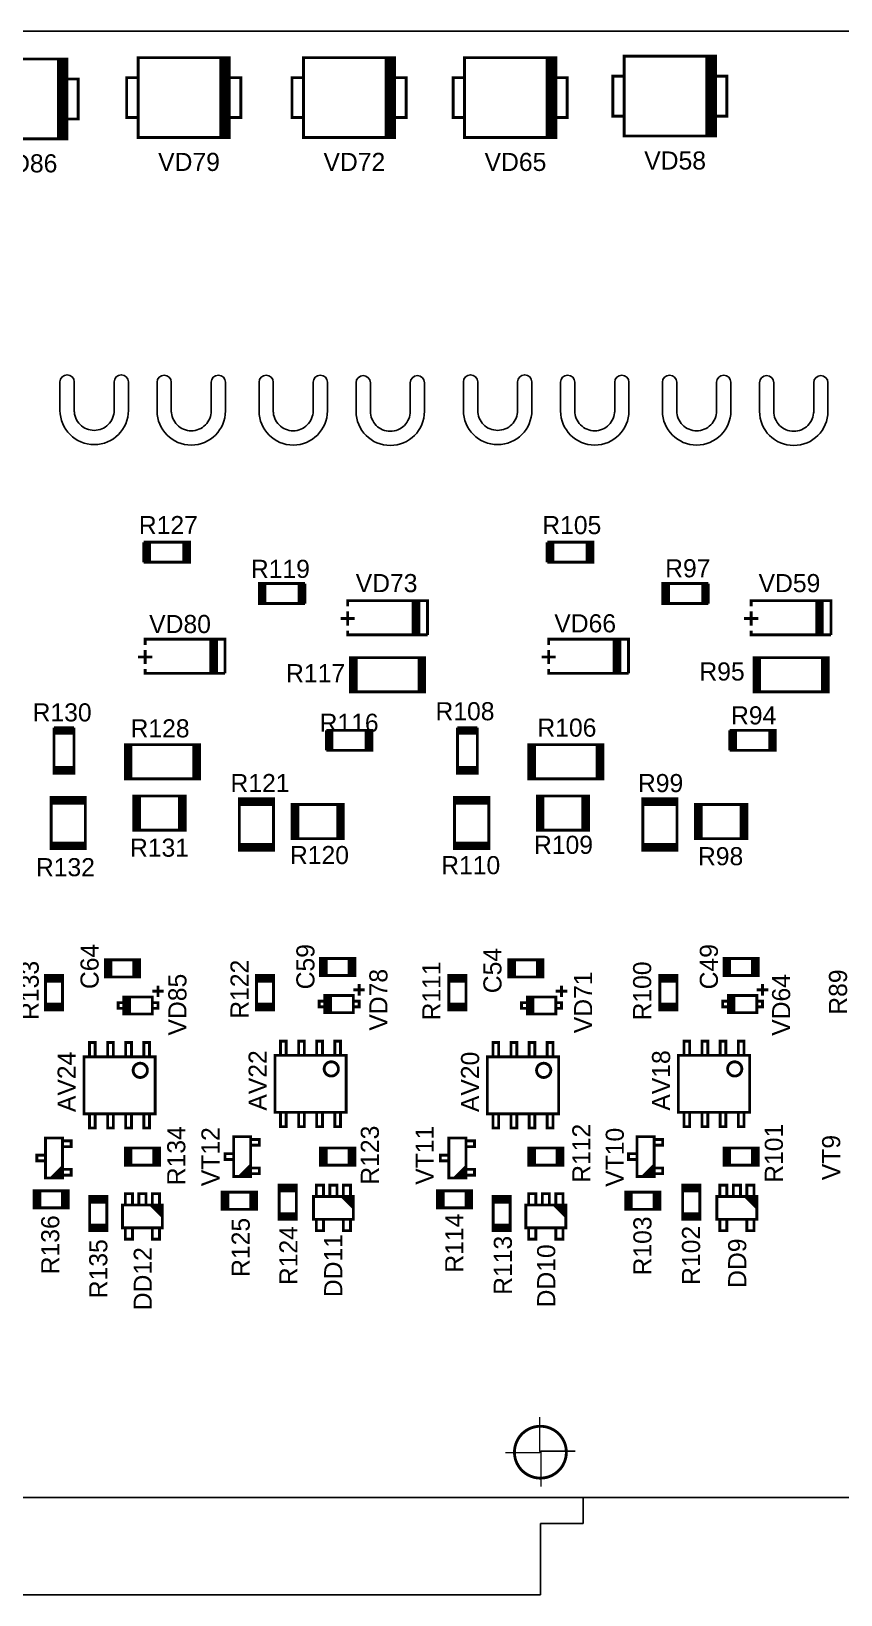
# Model space of a CAD drawing. Extents: x -76 to 472, y -275 to 339.
# Drawn here: x 248.6 to 305.4, y -157.9 to -48.2 of the extents above; entities that cross this region are included whole.
import ezdxf
from ezdxf.enums import TextEntityAlignment as Align

# ---------------------------------------------------------------- set-up
doc = ezdxf.new("R2010")
doc.units = 0
doc.header["$MEASUREMENT"] = 0
doc.layers.add('BOARD', color=173, linetype='CONTINUOUS')
doc.layers.add('BOTTOM', color=7, linetype='CONTINUOUS')

msp = doc.modelspace()

# ---------------------------------------------------------------- linework, layer by layer
at = {"layer": 'BOARD'}
msp.add_lwpolyline([(190, -151.08), (422.92, -151.08), (422.92, -48.21), (190, -48.21)], close=True, dxfattribs=at)
for points in [[(251.66, -72.81, 1), (250.66, -72.81)], [(255.46, -72.81, 1), (254.46, -72.81)], [(258.47, -72.84, 1), (257.47, -72.84)], [(262.27, -72.84, 1), (261.27, -72.84)], [(265.62, -72.84, 1), (264.62, -72.84)], [(269.42, -72.84, 1), (268.42, -72.84)], [(272.43, -72.87, 1), (271.43, -72.87)], [(276.23, -72.87, 1), (275.23, -72.87)], [(279.96, -72.81, 1), (278.96, -72.81)], [(279.96, -72.81, 1), (278.96, -72.81)], [(279.96, -72.81, 1), (278.96, -72.81)], [(283.76, -72.81, 1), (282.76, -72.81)], [(283.76, -72.81, 1), (282.76, -72.81)], [(283.76, -72.81, 1), (282.76, -72.81)], [(286.77, -72.84, 1), (285.77, -72.84)], [(286.77, -72.84, 1), (285.77, -72.84)], [(286.77, -72.84, 1), (285.77, -72.84)], [(290.57, -72.84, 1), (289.57, -72.84)], [(290.57, -72.84, 1), (289.57, -72.84)], [(290.57, -72.84, 1), (289.57, -72.84)], [(293.92, -72.84, 1), (292.92, -72.84)], [(293.92, -72.84, 1), (292.92, -72.84)], [(293.92, -72.84, 1), (292.92, -72.84)], [(297.72, -72.84, 1), (296.72, -72.84)], [(297.72, -72.84, 1), (296.72, -72.84)], [(297.72, -72.84, 1), (296.72, -72.84)], [(300.73, -72.87, 1), (299.73, -72.87)], [(300.73, -72.87, 1), (299.73, -72.87)], [(300.73, -72.87, 1), (299.73, -72.87)], [(304.53, -72.87, 1), (303.53, -72.87)], [(304.53, -72.87, 1), (303.53, -72.87)], [(304.53, -72.87, 1), (303.53, -72.87)], [(250.66, -74.81, 1), (255.46, -74.81)], [(253.06, -76.21, -0.414214), (251.66, -74.81)], [(253.06, -76.21, 0.414214), (254.46, -74.81)], [(257.47, -74.84, 1), (262.27, -74.84)], [(259.87, -76.24, -0.414214), (258.47, -74.84)], [(259.87, -76.24, 0.414214), (261.27, -74.84)], [(264.62, -74.84, 1), (269.42, -74.84)], [(267.02, -76.24, -0.414214), (265.62, -74.84)], [(267.02, -76.24, 0.414214), (268.42, -74.84)], [(271.43, -74.87, 1), (276.23, -74.87)], [(273.83, -76.27, -0.414214), (272.43, -74.87)], [(273.83, -76.27, 0.414214), (275.23, -74.87)], [(278.96, -74.81, 1), (283.76, -74.81)], [(278.96, -74.81, 1), (283.76, -74.81)], [(278.96, -74.81, 1), (283.76, -74.81)], [(281.36, -76.21, -0.414214), (279.96, -74.81)], [(281.36, -76.21, -0.414214), (279.96, -74.81)], [(281.36, -76.21, -0.414214), (279.96, -74.81)], [(281.36, -76.21, 0.414214), (282.76, -74.81)], [(281.36, -76.21, 0.414214), (282.76, -74.81)], [(281.36, -76.21, 0.414214), (282.76, -74.81)], [(285.77, -74.84, 1), (290.57, -74.84)], [(285.77, -74.84, 1), (290.57, -74.84)], [(285.77, -74.84, 1), (290.57, -74.84)], [(288.17, -76.24, -0.414214), (286.77, -74.84)], [(288.17, -76.24, -0.414214), (286.77, -74.84)], [(288.17, -76.24, -0.414214), (286.77, -74.84)], [(288.17, -76.24, 0.414214), (289.57, -74.84)], [(288.17, -76.24, 0.414214), (289.57, -74.84)], [(288.17, -76.24, 0.414214), (289.57, -74.84)], [(292.92, -74.84, 1), (297.72, -74.84)], [(292.92, -74.84, 1), (297.72, -74.84)], [(292.92, -74.84, 1), (297.72, -74.84)], [(295.32, -76.24, -0.414214), (293.92, -74.84)], [(295.32, -76.24, -0.414214), (293.92, -74.84)], [(295.32, -76.24, -0.414214), (293.92, -74.84)], [(295.32, -76.24, 0.414214), (296.72, -74.84)], [(295.32, -76.24, 0.414214), (296.72, -74.84)], [(295.32, -76.24, 0.414214), (296.72, -74.84)], [(299.73, -74.87, 1), (304.53, -74.87)], [(299.73, -74.87, 1), (304.53, -74.87)], [(299.73, -74.87, 1), (304.53, -74.87)], [(302.13, -76.27, -0.414214), (300.73, -74.87)], [(302.13, -76.27, -0.414214), (300.73, -74.87)], [(302.13, -76.27, -0.414214), (300.73, -74.87)], [(302.13, -76.27, 0.414214), (303.53, -74.87)], [(302.13, -76.27, 0.414214), (303.53, -74.87)], [(302.13, -76.27, 0.414214), (303.53, -74.87)]]:
    msp.add_lwpolyline(points, format="xyb", dxfattribs=at)
for points in [[(250.66, -74.91), (250.66, -72.81)], [(251.66, -74.91), (251.66, -72.81)], [(254.46, -74.91), (254.46, -72.81)], [(255.46, -74.91), (255.46, -72.81)], [(257.47, -74.94), (257.47, -72.84)], [(258.47, -74.94), (258.47, -72.84)], [(261.27, -74.94), (261.27, -72.84)], [(262.27, -74.94), (262.27, -72.84)], [(264.62, -74.94), (264.62, -72.84)], [(265.62, -74.94), (265.62, -72.84)], [(268.42, -74.94), (268.42, -72.84)], [(269.42, -74.94), (269.42, -72.84)], [(271.43, -74.97), (271.43, -72.87)], [(272.43, -74.97), (272.43, -72.87)], [(275.23, -74.97), (275.23, -72.87)], [(276.23, -74.97), (276.23, -72.87)], [(278.96, -74.91), (278.96, -72.81)], [(278.96, -74.91), (278.96, -72.81)], [(278.96, -74.91), (278.96, -72.81)], [(279.96, -74.91), (279.96, -72.81)], [(279.96, -74.91), (279.96, -72.81)], [(279.96, -74.91), (279.96, -72.81)], [(282.76, -74.91), (282.76, -72.81)], [(282.76, -74.91), (282.76, -72.81)], [(282.76, -74.91), (282.76, -72.81)], [(283.76, -74.91), (283.76, -72.81)], [(283.76, -74.91), (283.76, -72.81)], [(283.76, -74.91), (283.76, -72.81)], [(285.77, -74.94), (285.77, -72.84)], [(285.77, -74.94), (285.77, -72.84)], [(285.77, -74.94), (285.77, -72.84)], [(286.77, -74.94), (286.77, -72.84)], [(286.77, -74.94), (286.77, -72.84)], [(286.77, -74.94), (286.77, -72.84)], [(289.57, -74.94), (289.57, -72.84)], [(289.57, -74.94), (289.57, -72.84)], [(289.57, -74.94), (289.57, -72.84)], [(290.57, -74.94), (290.57, -72.84)], [(290.57, -74.94), (290.57, -72.84)], [(290.57, -74.94), (290.57, -72.84)], [(292.92, -74.94), (292.92, -72.84)], [(292.92, -74.94), (292.92, -72.84)], [(292.92, -74.94), (292.92, -72.84)], [(293.92, -74.94), (293.92, -72.84)], [(293.92, -74.94), (293.92, -72.84)], [(293.92, -74.94), (293.92, -72.84)], [(296.72, -74.94), (296.72, -72.84)], [(296.72, -74.94), (296.72, -72.84)], [(296.72, -74.94), (296.72, -72.84)], [(297.72, -74.94), (297.72, -72.84)], [(297.72, -74.94), (297.72, -72.84)], [(297.72, -74.94), (297.72, -72.84)], [(299.73, -74.97), (299.73, -72.87)], [(299.73, -74.97), (299.73, -72.87)], [(299.73, -74.97), (299.73, -72.87)], [(300.73, -74.97), (300.73, -72.87)], [(300.73, -74.97), (300.73, -72.87)], [(300.73, -74.97), (300.73, -72.87)], [(303.53, -74.97), (303.53, -72.87)], [(303.53, -74.97), (303.53, -72.87)], [(303.53, -74.97), (303.53, -72.87)], [(304.53, -74.97), (304.53, -72.87)], [(304.53, -74.97), (304.53, -72.87)], [(304.53, -74.97), (304.53, -72.87)]]:
    msp.add_lwpolyline(points, dxfattribs=at)
at = {"layer": 'BOTTOM', "linetype": 'ByBlock'}
for p, q in [((287.36, -152.9), (287.36, -151.08)), ((284.36, -152.9), (287.36, -152.9)), ((284.36, -157.9), (284.36, -152.9)), ((195.36, -157.9), (284.36, -157.9))]:
    msp.add_line(p, q, dxfattribs=at)
at = {"layer": 'BOTTOM'}
for points, const_width in [([(244.74, -55.76), (244.74, -50.16), (251.14, -50.16), (251.14, -55.76), (244.74, -55.76)], 0.2), ([(251.14, -55.76), (251.14, -50.16), (250.94, -50.16), (250.94, -55.76), (250.74, -55.76), (250.74, -50.16), (250.54, -50.16), (250.54, -55.76)], 0.2), ([(256.14, -55.66), (256.14, -50.06), (262.54, -50.06), (262.54, -55.66), (256.14, -55.66)], 0.2), ([(262.54, -55.66), (262.54, -50.06), (262.34, -50.06), (262.34, -55.66), (262.14, -55.66), (262.14, -50.06), (261.94, -50.06), (261.94, -55.66)], 0.2), ([(267.74, -55.66), (267.74, -50.06), (274.14, -50.06), (274.14, -55.66), (267.74, -55.66)], 0.2), ([(274.14, -55.66), (274.14, -50.06), (273.94, -50.06), (273.94, -55.66), (273.74, -55.66), (273.74, -50.06), (273.54, -50.06), (273.54, -55.66)], 0.2), ([(279.04, -55.66), (279.04, -50.06), (285.44, -50.06), (285.44, -55.66), (279.04, -55.66)], 0.2), ([(285.44, -55.66), (285.44, -50.06), (285.24, -50.06), (285.24, -55.66), (285.04, -55.66), (285.04, -50.06), (284.84, -50.06), (284.84, -55.66)], 0.2), ([(290.24, -55.56), (290.24, -49.96), (296.64, -49.96), (296.64, -55.56), (290.24, -55.56)], 0.2), ([(296.64, -55.56), (296.64, -49.96), (296.44, -49.96), (296.44, -55.56), (296.24, -55.56), (296.24, -49.96), (296.04, -49.96), (296.04, -55.56)], 0.2), ([(251.14, -54.36), (251.94, -54.36), (251.94, -51.56), (251.14, -51.56)], 0.2), ([(256.14, -54.26), (255.34, -54.26), (255.34, -51.46), (256.14, -51.46)], 0.2), ([(262.54, -54.26), (263.34, -54.26), (263.34, -51.46), (262.54, -51.46)], 0.2), ([(267.74, -54.26), (266.94, -54.26), (266.94, -51.46), (267.74, -51.46)], 0.2), ([(274.14, -54.26), (274.94, -54.26), (274.94, -51.46), (274.14, -51.46)], 0.2), ([(279.04, -54.26), (278.24, -54.26), (278.24, -51.46), (279.04, -51.46)], 0.2), ([(285.44, -54.26), (286.24, -54.26), (286.24, -51.46), (285.44, -51.46)], 0.2), ([(290.24, -54.16), (289.44, -54.16), (289.44, -51.36), (290.24, -51.36)], 0.2), ([(296.64, -54.16), (297.44, -54.16), (297.44, -51.36), (296.64, -51.36)], 0.2), ([(256.54, -84.06), (256.54, -85.46)], 0.2), ([(256.54, -84.06), (259.74, -84.06), (259.74, -85.46), (256.54, -85.46)], 0.2), ([(256.74, -84.06), (256.74, -85.46)], 0.2), ([(256.94, -84.06), (256.94, -85.46)], 0.2), ([(259.34, -84.06), (259.34, -85.46)], 0.2), ([(259.54, -84.06), (259.54, -85.46)], 0.2), ([(284.84, -84.06), (284.84, -85.46)], 0.2), ([(284.84, -84.06), (288.04, -84.06), (288.04, -85.46), (284.84, -85.46)], 0.2), ([(285.04, -84.06), (285.04, -85.46)], 0.2), ([(285.24, -84.06), (285.24, -85.46)], 0.2), ([(287.64, -84.06), (287.64, -85.46)], 0.2), ([(287.84, -84.06), (287.84, -85.46)], 0.2), ([(267.84, -88.36), (264.64, -88.36), (264.64, -86.96), (267.84, -86.96)], 0.2), ([(264.84, -88.37), (264.84, -86.97)], 0.2), ([(265.04, -88.36), (265.04, -86.96)], 0.2), ([(267.44, -88.36), (267.44, -86.96)], 0.2), ([(267.64, -88.37), (267.64, -86.97)], 0.2), ([(267.84, -88.37), (267.84, -86.97)], 0.2), ([(296.14, -88.36), (292.94, -88.36), (292.94, -86.96), (296.14, -86.96)], 0.2), ([(293.14, -88.37), (293.14, -86.97)], 0.2), ([(293.34, -88.36), (293.34, -86.96)], 0.2), ([(295.74, -88.36), (295.74, -86.96)], 0.2), ([(295.94, -88.37), (295.94, -86.97)], 0.2), ([(296.14, -88.37), (296.14, -86.97)], 0.2), ([(270.84, -88.56), (270.84, -88.16), (276.44, -88.16), (276.44, -90.56)], 0.2), ([(270.84, -89.91), (270.84, -88.91)], 0.2), ([(275.44, -90.56), (275.44, -88.16)], 0.2), ([(275.64, -90.56), (275.64, -88.16)], 0.2), ([(275.84, -90.56), (275.84, -88.16)], 0.2), ([(299.14, -88.56), (299.14, -88.16), (304.74, -88.16), (304.74, -90.56)], 0.2), ([(299.14, -89.91), (299.14, -88.91)], 0.2), ([(303.74, -90.56), (303.74, -88.16)], 0.2), ([(303.94, -90.56), (303.94, -88.16)], 0.2), ([(304.14, -90.56), (304.14, -88.16)], 0.2), ([(271.34, -89.41), (270.34, -89.41)], 0.2), ([(299.64, -89.41), (298.64, -89.41)], 0.2), ([(256.64, -91.26), (256.64, -90.86), (262.24, -90.86), (262.24, -93.26)], 0.2), ([(261.24, -93.26), (261.24, -90.86)], 0.2), ([(261.44, -93.26), (261.44, -90.86)], 0.2), ([(261.64, -93.26), (261.64, -90.86)], 0.2), ([(276.44, -90.56), (270.84, -90.56), (270.84, -90.26)], 0.2), ([(284.94, -91.26), (284.94, -90.86), (290.54, -90.86), (290.54, -93.26)], 0.2), ([(289.54, -93.26), (289.54, -90.86)], 0.2), ([(289.74, -93.26), (289.74, -90.86)], 0.2), ([(289.94, -93.26), (289.94, -90.86)], 0.2), ([(304.74, -90.56), (299.14, -90.56), (299.14, -90.26)], 0.2), ([(257.14, -92.11), (256.14, -92.11)], 0.2), ([(256.64, -92.61), (256.64, -91.61)], 0.2), ([(276.24, -94.56), (276.24, -92.16), (271.04, -92.16), (271.04, -94.56), (276.24, -94.56)], 0.2), ([(271.24, -92.16), (271.24, -94.56)], 0.2), ([(271.44, -92.16), (271.44, -94.56)], 0.2), ([(275.84, -92.16), (275.84, -94.56)], 0.2), ([(276.04, -92.16), (276.04, -94.56)], 0.2), ([(285.44, -92.11), (284.44, -92.11)], 0.2), ([(284.94, -92.61), (284.94, -91.61)], 0.2), ([(304.54, -94.56), (304.54, -92.16), (299.34, -92.16), (299.34, -94.56), (304.54, -94.56)], 0.2), ([(299.54, -92.16), (299.54, -94.56)], 0.2), ([(299.74, -92.16), (299.74, -94.56)], 0.2), ([(304.14, -92.16), (304.14, -94.56)], 0.2), ([(304.34, -92.16), (304.34, -94.56)], 0.2), ([(262.24, -93.26), (256.64, -93.26), (256.64, -92.96)], 0.2), ([(290.54, -93.26), (284.94, -93.26), (284.94, -92.96)], 0.2), ([(251.64, -97.06), (251.64, -100.26), (250.24, -100.26), (250.24, -97.06)], 0.2), ([(251.64, -97.07), (250.24, -97.07)], 0.2), ([(251.64, -97.27), (250.24, -97.27)], 0.2), ([(251.64, -97.46), (250.24, -97.46)], 0.2), ([(269.34, -97.26), (269.34, -98.66)], 0.2), ([(269.34, -97.26), (272.54, -97.26), (272.54, -98.66), (269.34, -98.66)], 0.2), ([(269.54, -97.26), (269.54, -98.66)], 0.2), ([(269.74, -97.26), (269.74, -98.66)], 0.2), ([(272.14, -97.26), (272.14, -98.66)], 0.2), ([(272.34, -97.26), (272.34, -98.66)], 0.2), ([(279.94, -97.06), (279.94, -100.26), (278.54, -100.26), (278.54, -97.06)], 0.2), ([(279.94, -97.07), (278.54, -97.07)], 0.2), ([(279.94, -97.27), (278.54, -97.27)], 0.2), ([(279.94, -97.46), (278.54, -97.46)], 0.2), ([(297.64, -97.26), (297.64, -98.66)], 0.2), ([(297.64, -97.26), (300.84, -97.26), (300.84, -98.66), (297.64, -98.66)], 0.2), ([(297.84, -97.26), (297.84, -98.66)], 0.2), ([(298.04, -97.26), (298.04, -98.66)], 0.2), ([(300.44, -97.26), (300.44, -98.66)], 0.2), ([(300.64, -97.26), (300.64, -98.66)], 0.2), ([(260.44, -100.66), (260.44, -98.26), (255.24, -98.26), (255.24, -100.66), (260.44, -100.66)], 0.2), ([(255.44, -98.26), (255.44, -100.66)], 0.2), ([(255.64, -98.26), (255.64, -100.66)], 0.2), ([(260.04, -98.26), (260.04, -100.66)], 0.2), ([(260.24, -98.26), (260.24, -100.66)], 0.2), ([(288.74, -100.66), (288.74, -98.26), (283.54, -98.26), (283.54, -100.66), (288.74, -100.66)], 0.2), ([(283.74, -98.26), (283.74, -100.66)], 0.2), ([(283.94, -98.26), (283.94, -100.66)], 0.2), ([(288.34, -98.26), (288.34, -100.66)], 0.2), ([(288.54, -98.26), (288.54, -100.66)], 0.2), ([(251.64, -99.86), (250.24, -99.86)], 0.2), ([(279.94, -99.86), (278.54, -99.86)], 0.2), ([(251.64, -100.07), (250.24, -100.07)], 0.2), ([(279.94, -100.07), (278.54, -100.07)], 0.2), ([(250.04, -105.56), (252.44, -105.56), (252.44, -101.96), (250.04, -101.96), (250.04, -105.56)], 0.2), ([(255.84, -101.86), (255.84, -104.26), (259.44, -104.26), (259.44, -101.86), (255.84, -101.86)], 0.2), ([(256.04, -104.26), (256.04, -101.86)], 0.2), ([(256.24, -104.26), (256.24, -101.86)], 0.2), ([(259.04, -104.26), (259.04, -101.86)], 0.2), ([(259.24, -104.26), (259.24, -101.86)], 0.2), ([(263.24, -105.66), (265.64, -105.66), (265.64, -102.06), (263.24, -102.06), (263.24, -105.66)], 0.2), ([(278.34, -105.56), (280.74, -105.56), (280.74, -101.96), (278.34, -101.96), (278.34, -105.56)], 0.2), ([(284.14, -101.86), (284.14, -104.26), (287.74, -104.26), (287.74, -101.86), (284.14, -101.86)], 0.2), ([(284.34, -104.26), (284.34, -101.86)], 0.2), ([(284.54, -104.26), (284.54, -101.86)], 0.2), ([(287.34, -104.26), (287.34, -101.86)], 0.2), ([(287.54, -104.26), (287.54, -101.86)], 0.2), ([(291.54, -105.66), (293.94, -105.66), (293.94, -102.06), (291.54, -102.06), (291.54, -105.66)], 0.2), ([(252.44, -102.16), (250.04, -102.16)], 0.2), ([(252.44, -102.36), (250.04, -102.36)], 0.2), ([(265.64, -102.26), (263.24, -102.26)], 0.2), ([(265.64, -102.46), (263.24, -102.46)], 0.2), ([(266.94, -102.46), (266.94, -104.86), (270.54, -104.86), (270.54, -102.46), (266.94, -102.46)], 0.2), ([(267.14, -104.86), (267.14, -102.46)], 0.2), ([(267.34, -104.86), (267.34, -102.46)], 0.2), ([(270.14, -104.86), (270.14, -102.46)], 0.2), ([(270.34, -104.86), (270.34, -102.46)], 0.2), ([(280.74, -102.16), (278.34, -102.16)], 0.2), ([(280.74, -102.36), (278.34, -102.36)], 0.2), ([(293.94, -102.26), (291.54, -102.26)], 0.2), ([(293.94, -102.46), (291.54, -102.46)], 0.2), ([(295.24, -102.46), (295.24, -104.86), (298.84, -104.86), (298.84, -102.46), (295.24, -102.46)], 0.2), ([(295.44, -104.86), (295.44, -102.46)], 0.2), ([(295.64, -104.86), (295.64, -102.46)], 0.2), ([(298.44, -104.86), (298.44, -102.46)], 0.2), ([(298.64, -104.86), (298.64, -102.46)], 0.2), ([(252.44, -105.16), (250.04, -105.16)], 0.2), ([(252.44, -105.36), (250.04, -105.36)], 0.2), ([(265.64, -105.26), (263.24, -105.26)], 0.2), ([(280.74, -105.16), (278.34, -105.16)], 0.2), ([(280.74, -105.36), (278.34, -105.36)], 0.2), ([(293.94, -105.26), (291.54, -105.26)], 0.2), ([(265.64, -105.46), (263.24, -105.46)], 0.2), ([(293.94, -105.46), (291.54, -105.46)], 0.2), ([(253.84, -114.56), (253.84, -113.36), (254.24, -113.36), (254.24, -114.56), (254.04, -114.56), (254.04, -113.36)], 0.2), ([(256.24, -114.56), (253.84, -114.56), (253.84, -113.36), (256.24, -113.36), (256.24, -114.56), (256.04, -114.56), (256.04, -113.36), (255.84, -113.36), (255.84, -114.56)], 0.2), ([(268.94, -114.46), (268.94, -113.26), (269.34, -113.26), (269.34, -114.46), (269.14, -114.46), (269.14, -113.26)], 0.2), ([(271.34, -114.46), (268.94, -114.46), (268.94, -113.26), (271.34, -113.26), (271.34, -114.46), (271.14, -114.46), (271.14, -113.26), (270.94, -113.26), (270.94, -114.46)], 0.2), ([(282.14, -114.56), (282.14, -113.36), (282.54, -113.36), (282.54, -114.56), (282.34, -114.56), (282.34, -113.36)], 0.2), ([(284.54, -114.56), (282.14, -114.56), (282.14, -113.36), (284.54, -113.36), (284.54, -114.56), (284.34, -114.56), (284.34, -113.36), (284.14, -113.36), (284.14, -114.56)], 0.2), ([(297.24, -114.46), (297.24, -113.26), (297.64, -113.26), (297.64, -114.46), (297.44, -114.46), (297.44, -113.26)], 0.2), ([(299.64, -114.46), (297.24, -114.46), (297.24, -113.26), (299.64, -113.26), (299.64, -114.46), (299.44, -114.46), (299.44, -113.26), (299.24, -113.26), (299.24, -114.46)], 0.2), ([(249.64, -116.86), (250.84, -116.86), (250.84, -114.46), (249.64, -114.46), (249.64, -116.86)], 0.2), ([(250.84, -114.66), (249.64, -114.66)], 0.2), ([(250.84, -114.86), (249.64, -114.86)], 0.2), ([(257.54, -115.16), (257.54, -115.96)], 0.2), ([(264.44, -116.86), (265.64, -116.86), (265.64, -114.46), (264.44, -114.46), (264.44, -116.86)], 0.2), ([(265.64, -114.66), (264.44, -114.66)], 0.2), ([(265.64, -114.86), (264.44, -114.86)], 0.2), ([(271.64, -115.06), (271.64, -115.86)], 0.2), ([(277.94, -116.86), (279.14, -116.86), (279.14, -114.46), (277.94, -114.46), (277.94, -116.86)], 0.2), ([(279.14, -114.66), (277.94, -114.66)], 0.2), ([(279.14, -114.86), (277.94, -114.86)], 0.2), ([(285.84, -115.16), (285.84, -115.96)], 0.2), ([(292.74, -116.86), (293.94, -116.86), (293.94, -114.46), (292.74, -114.46), (292.74, -116.86)], 0.2), ([(293.94, -114.66), (292.74, -114.66)], 0.2), ([(293.94, -114.86), (292.74, -114.86)], 0.2), ([(299.94, -115.06), (299.94, -115.86)], 0.2), ([(255.14, -116.36), (254.74, -116.36), (254.74, -116.76), (255.14, -116.76)], 0.2), ([(255.14, -117.16), (255.14, -115.96), (257.14, -115.96), (257.14, -117.16), (255.14, -117.16)], 0.2), ([(255.34, -115.96), (255.34, -117.16)], 0.2), ([(255.54, -115.96), (255.54, -117.16)], 0.2), ([(257.94, -115.56), (257.14, -115.56)], 0.2), ([(257.14, -116.36), (257.54, -116.36), (257.54, -116.76), (257.14, -116.76)], 0.2), ([(269.24, -116.26), (268.84, -116.26), (268.84, -116.66), (269.24, -116.66)], 0.2), ([(269.24, -117.06), (269.24, -115.86), (271.24, -115.86), (271.24, -117.06), (269.24, -117.06)], 0.2), ([(269.44, -115.86), (269.44, -117.06)], 0.2), ([(269.64, -115.86), (269.64, -117.06)], 0.2), ([(272.04, -115.46), (271.24, -115.46)], 0.2), ([(271.24, -116.26), (271.64, -116.26), (271.64, -116.66), (271.24, -116.66)], 0.2), ([(283.44, -116.36), (283.04, -116.36), (283.04, -116.76), (283.44, -116.76)], 0.2), ([(283.44, -117.16), (283.44, -115.96), (285.44, -115.96), (285.44, -117.16), (283.44, -117.16)], 0.2), ([(283.64, -115.96), (283.64, -117.16)], 0.2), ([(283.84, -115.96), (283.84, -117.16)], 0.2), ([(286.24, -115.56), (285.44, -115.56)], 0.2), ([(285.44, -116.36), (285.84, -116.36), (285.84, -116.76), (285.44, -116.76)], 0.2), ([(297.54, -116.26), (297.14, -116.26), (297.14, -116.66), (297.54, -116.66)], 0.2), ([(297.54, -117.06), (297.54, -115.86), (299.54, -115.86), (299.54, -117.06), (297.54, -117.06)], 0.2), ([(297.74, -115.86), (297.74, -117.06)], 0.2), ([(297.94, -115.86), (297.94, -117.06)], 0.2), ([(300.34, -115.46), (299.54, -115.46)], 0.2), ([(299.54, -116.26), (299.94, -116.26), (299.94, -116.66), (299.54, -116.66)], 0.2), ([(250.84, -116.46), (249.64, -116.46)], 0.2), ([(250.84, -116.66), (249.64, -116.66)], 0.2), ([(265.64, -116.46), (264.44, -116.46)], 0.2), ([(265.64, -116.66), (264.44, -116.66)], 0.2), ([(279.14, -116.46), (277.94, -116.46)], 0.2), ([(279.14, -116.66), (277.94, -116.66)], 0.2), ([(293.94, -116.46), (292.74, -116.46)], 0.2), ([(293.94, -116.66), (292.74, -116.66)], 0.2), ([(253.13, -120.16), (253.13, -119.16), (252.73, -119.16), (252.73, -120.16)], 0.2), ([(254.4, -120.16), (254.4, -119.16), (254, -119.16), (254, -120.16)], 0.2), ([(255.67, -120.16), (255.67, -119.16), (255.27, -119.16), (255.27, -120.16)], 0.2), ([(256.94, -120.16), (256.94, -119.16), (256.54, -119.16), (256.54, -120.16)], 0.2), ([(266.53, -120.06), (266.53, -119.06), (266.13, -119.06), (266.13, -120.06)], 0.2), ([(267.8, -120.06), (267.8, -119.06), (267.4, -119.06), (267.4, -120.06)], 0.2), ([(269.07, -120.06), (269.07, -119.06), (268.67, -119.06), (268.67, -120.06)], 0.2), ([(270.34, -120.06), (270.34, -119.06), (269.94, -119.06), (269.94, -120.06)], 0.2), ([(281.43, -120.16), (281.43, -119.16), (281.03, -119.16), (281.03, -120.16)], 0.2), ([(282.7, -120.16), (282.7, -119.16), (282.3, -119.16), (282.3, -120.16)], 0.2), ([(283.97, -120.16), (283.97, -119.16), (283.57, -119.16), (283.57, -120.16)], 0.2), ([(285.24, -120.16), (285.24, -119.16), (284.84, -119.16), (284.84, -120.16)], 0.2), ([(294.83, -120.06), (294.83, -119.06), (294.43, -119.06), (294.43, -120.06)], 0.2), ([(296.1, -120.06), (296.1, -119.06), (295.7, -119.06), (295.7, -120.06)], 0.2), ([(297.37, -120.06), (297.37, -119.06), (296.97, -119.06), (296.97, -120.06)], 0.2), ([(298.64, -120.06), (298.64, -119.06), (298.24, -119.06), (298.24, -120.06)], 0.2), ([(257.34, -120.16), (257.34, -124.16), (252.34, -124.16), (252.34, -120.16), (257.34, -120.16)], 0.2), ([(270.74, -120.06), (270.74, -124.06), (265.74, -124.06), (265.74, -120.06), (270.74, -120.06)], 0.2), ([(285.64, -120.16), (285.64, -124.16), (280.64, -124.16), (280.64, -120.16), (285.64, -120.16)], 0.2), ([(299.04, -120.06), (299.04, -124.06), (294.04, -124.06), (294.04, -120.06), (299.04, -120.06)], 0.2), ([(253.13, -124.16), (253.13, -125.16), (252.73, -125.16), (252.73, -124.16)], 0.2), ([(254.4, -124.16), (254.4, -125.16), (254, -125.16), (254, -124.16)], 0.2), ([(255.67, -124.16), (255.67, -125.16), (255.27, -125.16), (255.27, -124.16)], 0.2), ([(256.94, -124.16), (256.94, -125.16), (256.54, -125.16), (256.54, -124.16)], 0.2), ([(266.53, -124.06), (266.53, -125.06), (266.13, -125.06), (266.13, -124.06)], 0.2), ([(267.8, -124.06), (267.8, -125.06), (267.4, -125.06), (267.4, -124.06)], 0.2), ([(269.07, -124.06), (269.07, -125.06), (268.67, -125.06), (268.67, -124.06)], 0.2), ([(270.34, -124.06), (270.34, -125.06), (269.94, -125.06), (269.94, -124.06)], 0.2), ([(281.43, -124.16), (281.43, -125.16), (281.03, -125.16), (281.03, -124.16)], 0.2), ([(282.7, -124.16), (282.7, -125.16), (282.3, -125.16), (282.3, -124.16)], 0.2), ([(283.97, -124.16), (283.97, -125.16), (283.57, -125.16), (283.57, -124.16)], 0.2), ([(285.24, -124.16), (285.24, -125.16), (284.84, -125.16), (284.84, -124.16)], 0.2), ([(294.83, -124.06), (294.83, -125.06), (294.43, -125.06), (294.43, -124.06)], 0.2), ([(296.1, -124.06), (296.1, -125.06), (295.7, -125.06), (295.7, -124.06)], 0.2), ([(297.37, -124.06), (297.37, -125.06), (296.97, -125.06), (296.97, -124.06)], 0.2), ([(298.64, -124.06), (298.64, -125.06), (298.24, -125.06), (298.24, -124.06)], 0.2), ([(250.84, -128.46), (250.84, -128.66), (249.64, -128.66), (249.64, -125.86), (250.84, -125.86), (250.84, -128.46), (251.44, -128.46), (251.44, -128.06), (250.84, -128.06)], 0.2), ([(250.84, -125.86), (250.84, -126.06), (251.44, -126.06), (251.44, -126.46), (250.84, -126.46)], 0.2), ([(264.04, -128.36), (264.04, -128.56), (262.84, -128.56), (262.84, -125.76), (264.04, -125.76), (264.04, -128.36), (264.64, -128.36), (264.64, -127.96), (264.04, -127.96)], 0.2), ([(264.04, -125.76), (264.04, -125.96), (264.64, -125.96), (264.64, -126.36), (264.04, -126.36)], 0.2), ([(279.14, -128.46), (279.14, -128.66), (277.94, -128.66), (277.94, -125.86), (279.14, -125.86), (279.14, -128.46), (279.74, -128.46), (279.74, -128.06), (279.14, -128.06)], 0.2), ([(279.14, -125.86), (279.14, -126.06), (279.74, -126.06), (279.74, -126.46), (279.14, -126.46)], 0.2), ([(292.34, -128.36), (292.34, -128.56), (291.14, -128.56), (291.14, -125.76), (292.34, -125.76), (292.34, -128.36), (292.94, -128.36), (292.94, -127.96), (292.34, -127.96)], 0.2), ([(292.34, -125.76), (292.34, -125.96), (292.94, -125.96), (292.94, -126.36), (292.34, -126.36)], 0.2), ([(249.64, -127.46), (249.04, -127.46), (249.04, -127.06), (249.64, -127.06)], 0.2), ([(257.64, -127.76), (257.64, -126.56), (255.24, -126.56), (255.24, -127.76), (257.64, -127.76)], 0.2), ([(255.44, -126.56), (255.44, -127.76)], 0.2), ([(255.64, -126.56), (255.64, -127.76)], 0.2), ([(257.24, -126.56), (257.24, -127.76)], 0.2), ([(257.44, -126.56), (257.44, -127.76)], 0.2), ([(262.84, -127.36), (262.24, -127.36), (262.24, -126.96), (262.84, -126.96)], 0.2), ([(271.34, -127.76), (271.34, -126.56), (268.94, -126.56), (268.94, -127.76), (271.34, -127.76)], 0.2), ([(269.14, -126.56), (269.14, -127.76)], 0.2), ([(269.34, -126.56), (269.34, -127.76)], 0.2), ([(270.94, -126.56), (270.94, -127.76)], 0.2), ([(271.14, -126.56), (271.14, -127.76)], 0.2), ([(277.94, -127.46), (277.34, -127.46), (277.34, -127.06), (277.94, -127.06)], 0.2), ([(285.94, -127.76), (285.94, -126.56), (283.54, -126.56), (283.54, -127.76), (285.94, -127.76)], 0.2), ([(283.74, -126.56), (283.74, -127.76)], 0.2), ([(283.94, -126.56), (283.94, -127.76)], 0.2), ([(285.54, -126.56), (285.54, -127.76)], 0.2), ([(285.74, -126.56), (285.74, -127.76)], 0.2), ([(291.14, -127.36), (290.54, -127.36), (290.54, -126.96), (291.14, -126.96)], 0.2), ([(299.64, -127.76), (299.64, -126.56), (297.24, -126.56), (297.24, -127.76), (299.64, -127.76)], 0.2), ([(297.44, -126.56), (297.44, -127.76)], 0.2), ([(297.64, -126.56), (297.64, -127.76)], 0.2), ([(299.24, -126.56), (299.24, -127.76)], 0.2), ([(299.44, -126.56), (299.44, -127.76)], 0.2), ([(250.04, -128.66), (250.84, -127.86)], 0.2), ([(250.24, -128.66), (250.84, -128.06)], 0.2), ([(250.44, -128.66), (250.84, -128.26)], 0.2), ([(263.24, -128.56), (264.04, -127.76)], 0.2), ([(263.44, -128.56), (264.04, -127.96)], 0.2), ([(263.64, -128.56), (264.04, -128.16)], 0.2), ([(263.84, -128.56), (264.04, -128.36)], 0.2), ([(278.34, -128.66), (279.14, -127.86)], 0.2), ([(278.54, -128.66), (279.14, -128.06)], 0.2), ([(278.74, -128.66), (279.14, -128.26)], 0.2), ([(291.54, -128.56), (292.34, -127.76)], 0.2), ([(291.74, -128.56), (292.34, -127.96)], 0.2), ([(291.94, -128.56), (292.34, -128.16)], 0.2), ([(292.14, -128.56), (292.34, -128.36)], 0.2), ([(250.64, -128.66), (250.84, -128.46)], 0.2), ([(266.04, -131.56), (267.24, -131.56), (267.24, -129.16), (266.04, -129.16), (266.04, -131.56)], 0.2), ([(267.24, -129.36), (266.04, -129.36)], 0.2), ([(269.14, -129.96), (269.14, -129.16), (268.64, -129.16), (268.64, -129.96)], 0.2), ([(270.09, -129.96), (270.09, -129.16), (269.59, -129.16), (269.59, -129.96)], 0.2), ([(271.24, -130.16), (271.04, -129.96), (271.04, -129.16), (270.54, -129.16), (270.54, -129.96)], 0.2), ([(278.94, -128.66), (279.14, -128.46)], 0.2), ([(294.34, -131.56), (295.54, -131.56), (295.54, -129.16), (294.34, -129.16), (294.34, -131.56)], 0.2), ([(295.54, -129.36), (294.34, -129.36)], 0.2), ([(297.44, -129.96), (297.44, -129.16), (296.94, -129.16), (296.94, -129.96)], 0.2), ([(298.39, -129.96), (298.39, -129.16), (297.89, -129.16), (297.89, -129.96)], 0.2), ([(299.54, -130.16), (299.34, -129.96), (299.34, -129.16), (298.84, -129.16), (298.84, -129.96)], 0.2), ([(251.24, -130.76), (251.24, -129.56), (248.84, -129.56), (248.84, -130.76), (251.24, -130.76)], 0.2), ([(249.04, -129.56), (249.04, -130.76)], 0.2), ([(249.24, -129.56), (249.24, -130.76)], 0.2), ([(250.84, -129.56), (250.84, -130.76)], 0.2), ([(251.04, -129.56), (251.04, -130.76)], 0.2), ([(252.74, -132.36), (253.94, -132.36), (253.94, -129.96), (252.74, -129.96), (252.74, -132.36)], 0.2), ([(253.94, -130.16), (252.74, -130.16)], 0.2), ([(253.94, -130.36), (252.74, -130.36)], 0.2), ([(257.84, -132.16), (255.04, -132.16), (255.04, -130.56), (257.84, -130.56), (257.84, -132.16)], 0.2), ([(255.74, -130.56), (255.74, -129.76), (255.24, -129.76), (255.24, -130.56)], 0.2), ([(256.69, -130.56), (256.69, -129.76), (256.19, -129.76), (256.19, -130.56)], 0.2), ([(257.84, -131.36), (257.04, -130.56)], 0.2), ([(257.84, -130.76), (257.64, -130.56), (257.64, -129.76), (257.14, -129.76), (257.14, -130.56)], 0.2), ([(257.84, -131.16), (257.24, -130.56)], 0.2), ([(257.84, -130.96), (257.44, -130.56)], 0.2), ([(264.44, -130.86), (264.44, -129.66), (262.04, -129.66), (262.04, -130.86), (264.44, -130.86)], 0.2), ([(262.24, -129.66), (262.24, -130.86)], 0.2), ([(262.44, -129.66), (262.44, -130.86)], 0.2), ([(264.04, -129.66), (264.04, -130.86)], 0.2), ([(264.24, -129.66), (264.24, -130.86)], 0.2), ([(267.24, -129.56), (266.04, -129.56)], 0.2), ([(271.24, -131.56), (268.44, -131.56), (268.44, -129.96), (271.24, -129.96), (271.24, -131.56)], 0.2), ([(271.24, -130.76), (270.44, -129.96)], 0.2), ([(271.24, -130.56), (270.64, -129.96)], 0.2), ([(271.24, -130.36), (270.84, -129.96)], 0.2), ([(279.54, -130.76), (279.54, -129.56), (277.14, -129.56), (277.14, -130.76), (279.54, -130.76)], 0.2), ([(277.34, -129.56), (277.34, -130.76)], 0.2), ([(277.54, -129.56), (277.54, -130.76)], 0.2), ([(279.14, -129.56), (279.14, -130.76)], 0.2), ([(279.34, -129.56), (279.34, -130.76)], 0.2), ([(281.04, -132.36), (282.24, -132.36), (282.24, -129.96), (281.04, -129.96), (281.04, -132.36)], 0.2), ([(282.24, -130.16), (281.04, -130.16)], 0.2), ([(282.24, -130.36), (281.04, -130.36)], 0.2), ([(286.14, -132.16), (283.34, -132.16), (283.34, -130.56), (286.14, -130.56), (286.14, -132.16)], 0.2), ([(284.04, -130.56), (284.04, -129.76), (283.54, -129.76), (283.54, -130.56)], 0.2), ([(284.99, -130.56), (284.99, -129.76), (284.49, -129.76), (284.49, -130.56)], 0.2), ([(286.14, -131.36), (285.34, -130.56)], 0.2), ([(286.14, -130.76), (285.94, -130.56), (285.94, -129.76), (285.44, -129.76), (285.44, -130.56)], 0.2), ([(286.14, -131.16), (285.54, -130.56)], 0.2), ([(286.14, -130.96), (285.74, -130.56)], 0.2), ([(292.74, -130.86), (292.74, -129.66), (290.34, -129.66), (290.34, -130.86), (292.74, -130.86)], 0.2), ([(290.54, -129.66), (290.54, -130.86)], 0.2), ([(290.74, -129.66), (290.74, -130.86)], 0.2), ([(292.34, -129.66), (292.34, -130.86)], 0.2), ([(292.54, -129.66), (292.54, -130.86)], 0.2), ([(295.54, -129.56), (294.34, -129.56)], 0.2), ([(299.54, -131.56), (296.74, -131.56), (296.74, -129.96), (299.54, -129.96), (299.54, -131.56)], 0.2), ([(299.54, -130.76), (298.74, -129.96)], 0.2), ([(299.54, -130.56), (298.94, -129.96)], 0.2), ([(299.54, -130.36), (299.14, -129.96)], 0.2), ([(267.24, -131.16), (266.04, -131.16)], 0.2), ([(267.24, -131.36), (266.04, -131.36)], 0.2), ([(269.14, -131.56), (269.14, -132.36), (268.64, -132.36), (268.64, -131.56)], 0.2), ([(271.04, -131.56), (271.04, -132.36), (270.54, -132.36), (270.54, -131.56)], 0.2), ([(295.54, -131.16), (294.34, -131.16)], 0.2), ([(295.54, -131.36), (294.34, -131.36)], 0.2), ([(297.44, -131.56), (297.44, -132.36), (296.94, -132.36), (296.94, -131.56)], 0.2), ([(299.34, -131.56), (299.34, -132.36), (298.84, -132.36), (298.84, -131.56)], 0.2), ([(253.94, -131.96), (252.74, -131.96)], 0.2), ([(253.94, -132.16), (252.74, -132.16)], 0.2), ([(255.74, -132.16), (255.74, -132.96), (255.24, -132.96), (255.24, -132.16)], 0.2), ([(257.64, -132.16), (257.64, -132.96), (257.14, -132.96), (257.14, -132.16)], 0.2), ([(282.24, -131.96), (281.04, -131.96)], 0.2), ([(282.24, -132.16), (281.04, -132.16)], 0.2), ([(284.04, -132.16), (284.04, -132.96), (283.54, -132.96), (283.54, -132.16)], 0.2), ([(285.94, -132.16), (285.94, -132.96), (285.44, -132.96), (285.44, -132.16)], 0.2), ([(284.31, -145.43), (284.31, -147.83), (284.36, -147.88), (284.36, -147.9), (284.4, -147.93), (284.41, -147.93), (284.41, -150.33)], 0.1), ([(286.81, -147.83), (284.41, -147.83), (284.36, -147.88), (284.36, -147.9), (284.33, -147.93), (281.91, -147.93)], 0.1)]:
    msp.add_lwpolyline(points, dxfattribs=dict(at, const_width=const_width))
at = {"layer": 'BOTTOM', "const_width": 0.2}
for points in [[(256.29, -120.61, -1), (256.29, -121.61, -1), (256.29, -120.61)], [(269.69, -120.51, -1), (269.69, -121.51, -1), (269.69, -120.51)], [(284.59, -120.61, -1), (284.59, -121.61, -1), (284.59, -120.61)], [(297.99, -120.51, -1), (297.99, -121.51, -1), (297.99, -120.51)], [(284.36, -146.08, -0.999945), (284.36, -149.72, -1.000055), (284.36, -146.08)]]:
    msp.add_lwpolyline(points, format="xyb", dxfattribs=at)

# ---------------------------------------------------------------- texts
at = {"layer": 'BOTTOM', "width": 1.019685}
for s, p in [('VD86', (248.31, -58.11)), ('VD79', (259.71, -58.01)), ('VD72', (271.31, -58.01)), ('VD65', (282.61, -58.01)), ('VD58', (293.81, -57.91)), ('R127', (258.26, -83.49)), ('R105', (286.56, -83.49)), ('R119', (266.12, -86.56)), ('R97', (294.7, -86.52)), ('VD73', (273.57, -87.56)), ('VD59', (301.83, -87.56)), ('VD80', (259.08, -90.43)), ('VD66', (287.5, -90.38)), ('R117', (268.59, -93.88)), ('R95', (297.1, -93.76)), ('R130', (250.81, -96.63)), ('R108', (279.07, -96.55)), ('R128', (257.68, -97.75)), ('R116', (270.94, -97.36)), ('R106', (286.22, -97.7)), ('R94', (299.32, -96.84)), ('R121', (264.69, -101.59)), ('R99', (292.79, -101.59)), ('R131', (257.64, -106.12)), ('R109', (285.98, -105.92)), ('R132', (251.04, -107.49)), ('R120', (268.86, -106.64)), ('R110', (279.47, -107.35)), ('R98', (297, -106.72))]:
    msp.add_text(s, height=1.27, dxfattribs=at).set_placement(p, align=Align.CENTER)
for s, p in [('C64', (253.37, -113.82)), ('C59', (268.51, -113.84)), ('C54', (281.63, -114.11)), ('C49', (296.81, -113.84)), ('R133', (249.17, -115.5)), ('R122', (263.89, -115.42)), ('VD78', (273.63, -116.16)), ('R111', (277.35, -115.54)), ('R100', (292.13, -115.54)), ('VD85', (259.53, -116.5)), ('VD71', (287.99, -116.34)), ('VD64', (301.88, -116.52)), ('R89', (305.87, -115.62)), ('AV24', (251.76, -121.92)), ('AV22', (265.16, -121.82)), ('AV20', (280.06, -121.92)), ('AV18', (293.46, -121.82)), ('R112', (287.87, -126.93)), ('R101', (301.37, -126.93)), ('R134', (259.45, -127.1)), ('VT12', (261.85, -127.17)), ('R123', (273.03, -127.06)), ('VT11', (276.87, -127.07)), ('VT10', (290.21, -127.21)), ('VT9', (305.39, -127.23)), ('R136', (250.61, -133.35)), ('R125', (263.97, -133.53)), ('R114', (278.95, -133.23)), ('R103', (292.15, -133.43)), ('R124', (267.32, -134.11)), ('DD11', (270.46, -134.81)), ('R102', (295.56, -134.09)), ('R135', (253.98, -135.03)), ('DD12', (257.1, -135.73)), ('R113', (282.36, -134.79)), ('DD10', (285.4, -135.53)), ('DD9', (298.8, -134.64))]:
    msp.add_text(s, height=1.27, rotation=90, dxfattribs=at).set_placement(p, align=Align.CENTER)

doc.saveas('drawing.dxf')
